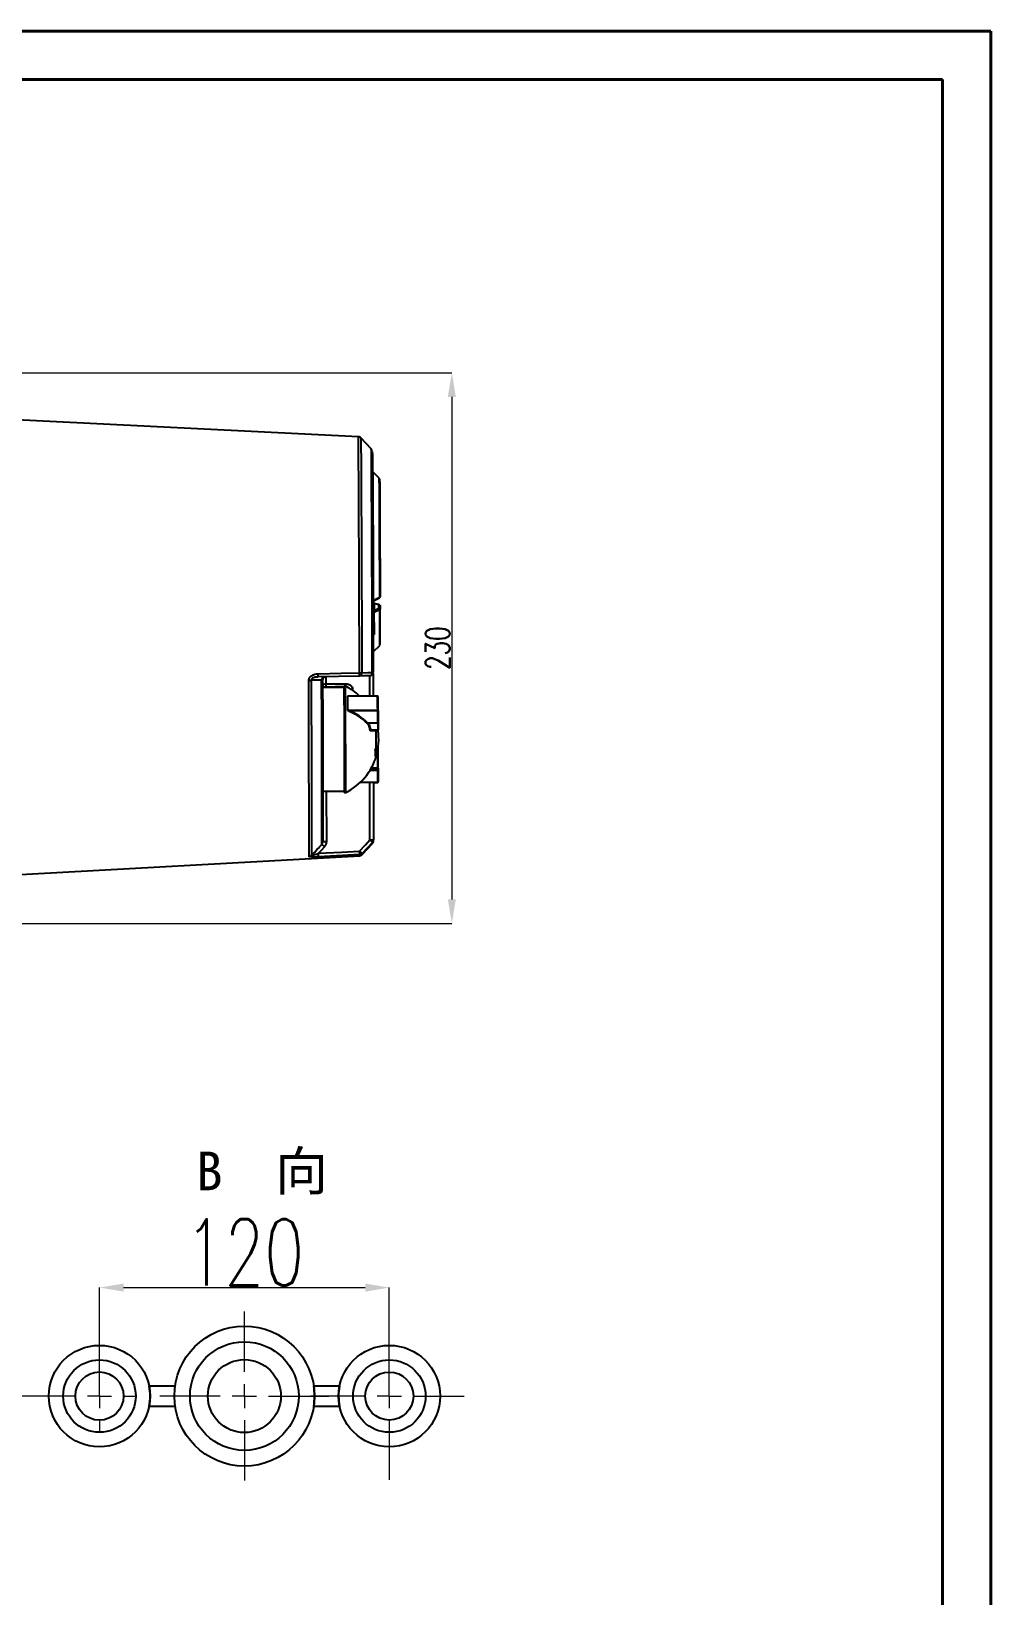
# Model space of a CAD drawing. Header units: millimetres. Extents: x 2384 to 4064, y 886 to 2074.
# Drawn here: x 3667 to 4064, y 1427 to 2074 of the extents above; entities that cross this region are included whole.
import ezdxf

# ---------------------------------------------------------------- set-up
doc = ezdxf.new("R2010")
doc.units = ezdxf.units.MM
doc.linetypes.add('CENTER2', pattern=[28.575, 19.05, -3.175, 3.175, -3.175])
for name, color, linetype, lineweight in [('FORMAT', 7, 'Continuous', 18), ('中心线', 1, 'CENTER2', 13), ('文字', 7, 'Continuous', 13), ('标注', 3, 'Continuous', 13), ('粗实线', 7, 'Continuous', 40)]:
    doc.layers.add(name, color=color, linetype=linetype, lineweight=lineweight)
doc.styles.add('SLDTEXTSTYLE1', font='txt.shx', dxfattribs={"width": 0.7, "bigfont": 'gbcbig.shx'})
doc.styles.add('STYLE1', font='txt.shx', dxfattribs={"width": 0.8, "height": 3, "bigfont": 'hzdx.shx'})
doc.dimstyles.new('SLDDIMSTYLE12$0', dxfattribs={"dimtxt": 12, "dimasz": 10, "dimexe": 0, "dimexo": 0.0625, "dimgap": 0.875, "dimtad": 1, "dimdec": 1, "dimlfac": 1.8, "dimrnd": 1e-09, "dimzin": 12, "dimdsep": 46, "dimtxsty": 'SLDTEXTSTYLE1', "dimcen": 0.09, "dimdle": 8.16, "dimclrd": 3, "dimclre": 3, "dimadec": 0, "dimazin": 3, "dimtfac": 1, "dimtdec": 1, "dimtofl": 0, "dimtmove": 0, "dimatfit": 3, "dimfxl": 0, "dimfrac": 2, "dimtolj": 1, "dimlwd": 5, "dimlwe": 5, "dimarcsym": 0})

# ---------------------------------------------------------------- blocks, each defined once
blk = doc.blocks.new('SW_CENTERMARKSYMBOL_14')
at = {"layer": 'FORMAT', "color": 0}
for p, q in [((0, 2), (0, 7)), ((-2, 0), (-7, 0)), ((0, 0), (-1, 0)), ((0, 0), (0, 1)), ((0, 0), (0, -1)), ((0, 0), (1, 0)), ((2, 0), (7, 0)), ((0, -2), (0, -7))]:
    blk.add_line(p, q, dxfattribs=at)
blk = doc.blocks.new('SW_CENTERMARKSYMBOL_15')
at = {"layer": 'FORMAT', "color": 0}
for p, q in [((0, 2), (0, 5)), ((-2, 0), (-6.49, 0)), ((0, 0), (-1, 0)), ((0, 0), (0, 1)), ((0, 0), (0, -1)), ((0, 0), (1, 0)), ((2, 0), (6.2, 0)), ((0, -2), (0, -6.94))]:
    blk.add_line(p, q, dxfattribs=at)
blk = doc.blocks.new('SW_CENTERMARKSYMBOL_16')
at = {"layer": 'FORMAT', "color": 0}
for p, q in [((0, 2), (0, 3)), ((-2, 0), (-8.18, 0)), ((0, 0), (-1, 0)), ((0, 0), (0, 1)), ((0, 0), (0, -1)), ((0, 0), (1, 0)), ((2, 0), (3, 0)), ((0, -2), (0, -3))]:
    blk.add_line(p, q, dxfattribs=at)
blk = doc.blocks.new('*D59')
at = {"layer": 'Defpoints', "color": 0, "transparency": 16777216}
for p in [(3815.15, 1554.2), (3695.15, 1509.28), (3815.15, 1509.28)]:
    blk.add_point(p, dxfattribs=at)
at = {"layer": '标注', "color": 3, "lineweight": 5, "transparency": 16777216}
blk.add_line((3695.15, 1509.35), (3695.15, 1554.2), dxfattribs=at)
at = {"layer": '标注', "color": 3, "linetype": 'Continuous', "lineweight": 5, "transparency": 16777216}
for p, q in [((3705.15, 1554.2), (3805.15, 1554.2)), ((3815.15, 1509.35), (3815.15, 1554.2))]:
    blk.add_line(p, q, dxfattribs=at)
at = {"layer": '标注', "color": 3, "transparency": 16777216}
for points in [[(3705.15, 1555.87), (3705.15, 1552.54), (3695.15, 1554.2)], [(3805.15, 1555.87), (3805.15, 1552.54), (3815.15, 1554.2)]]:
    blk.add_solid(points, dxfattribs=at)
at = {"layer": '标注', "color": 0, "transparency": 16777216, "insert": (3755.15, 1568.79), "char_height": 12, "attachment_point": 5, "style": 'SLDTEXTSTYLE1'}
blk.add_mtext('\\A1;{\\H2.28571x;120}', dxfattribs=at)
blk = doc.blocks.new('*D58')
at = {"layer": 'Defpoints', "color": 0, "transparency": 16777216}
for p in [(3649.22, 1933.01), (3639.6, 1704.98), (3841.03, 1704.98)]:
    blk.add_point(p, dxfattribs=at)
at = {"layer": '标注', "color": 3, "lineweight": 5, "transparency": 16777216}
blk.add_line((3649.29, 1933.01), (3841.03, 1933.01), dxfattribs=at)
at = {"layer": '标注', "color": 3, "linetype": 'Continuous', "lineweight": 5, "transparency": 16777216}
for p, q in [((3841.03, 1923.01), (3841.03, 1714.98)), ((3639.66, 1704.98), (3841.03, 1704.98))]:
    blk.add_line(p, q, dxfattribs=at)
at = {"layer": '标注', "color": 3, "transparency": 16777216}
for points in [[(3839.36, 1923.01), (3842.69, 1923.01), (3841.03, 1933.01)], [(3839.36, 1714.98), (3842.69, 1714.98), (3841.03, 1704.98)]]:
    blk.add_solid(points, dxfattribs=at)
at = {"layer": '标注', "color": 0, "transparency": 16777216, "insert": (3835.15, 1818.99), "char_height": 10, "attachment_point": 5, "rotation": 90, "style": 'SLDTEXTSTYLE1'}
blk.add_mtext('\\A1;230', dxfattribs=at)

msp = doc.modelspace()

# ---------------------------------------------------------------- linework, layer by layer
at = {"color": 7, "linetype": 'Continuous', "lineweight": 25}
for p, q in [((3802.33, 1906.512), (3651.084, 1913.962)), ((3807.679, 1901.507), (3803.341, 1906.05)), ((3810.988, 1889.313), (3810.989, 1889.314)), ((3810.99, 1889.227), (3810.988, 1889.313)), ((3811.117, 1886.259), (3811.134, 1886.383)), ((3811.134, 1886.383), (3811.117, 1886.312)), ((3808.624, 1838.596), (3811.063, 1839.834)), ((3811.192, 1840.132), (3811.191, 1840.561)), ((3811.23, 1841.651), (3811.213, 1841.641)), ((3808.682, 1838.343), (3808.425, 1838.342)), ((3808.683, 1838.215), (3808.425, 1838.214)), ((3808.711, 1838.13), (3808.425, 1838.13)), ((3808.712, 1837.939), (3808.426, 1837.938)), ((3808.866, 1834.764), (3808.437, 1834.762)), ((3808.868, 1834.762), (3808.437, 1834.761)), ((3808.882, 1834.752), (3808.437, 1834.75)), ((3808.898, 1834.74), (3808.437, 1834.739)), ((3808.9, 1834.739), (3808.437, 1834.738)), ((3808.915, 1834.59), (3808.438, 1834.589)), ((3808.922, 1834.586), (3808.438, 1834.584)), ((3808.923, 1834.174), (3808.439, 1834.173)), ((3808.683, 1838.215), (3808.682, 1838.343)), ((3808.712, 1837.939), (3808.711, 1838.13)), ((3808.714, 1837.373), (3808.712, 1837.939)), ((3810.795, 1837.057), (3808.795, 1837.518)), ((3808.836, 1837.432), (3808.852, 1834.764)), ((3808.868, 1834.762), (3808.866, 1834.764)), ((3808.868, 1834.752), (3808.868, 1834.762)), ((3810.884, 1836.991), (3808.881, 1837.454)), ((3808.9, 1834.739), (3808.898, 1834.74)), ((3808.9, 1834.59), (3808.9, 1834.739)), ((3808.922, 1834.586), (3808.915, 1834.59)), ((3808.923, 1834.174), (3808.922, 1834.586)), ((3810.981, 1836.98), (3810.795, 1837.057)), ((3810.847, 1835.521), (3810.838, 1836.97)), ((3811.07, 1836.915), (3810.884, 1836.991)), ((3811.204, 1834.071), (3811.203, 1834.886)), ((3811.275, 1836.673), (3811.303, 1836.593)), ((3811.323, 1836.533), (3811.306, 1836.6)), ((3811.34, 1836.386), (3811.348, 1835.09)), ((3808.926, 1832.739), (3808.444, 1832.737)), ((3808.945, 1826.556), (3808.926, 1832.739)), ((3808.945, 1826.556), (3808.465, 1826.555)), ((3808.951, 1825.119), (3808.47, 1825.117)), ((3808.953, 1824.707), (3808.471, 1824.706)), ((3808.942, 1824.699), (3808.471, 1824.697)), ((3808.911, 1824.602), (3808.471, 1824.6)), ((3808.915, 1824.598), (3808.471, 1824.597)), ((3808.953, 1824.707), (3808.951, 1825.119)), ((3808.502, 1817.442), (3811.201, 1820.157)), ((3802.734, 1807.434), (3785.599, 1807.08)), ((3785.119, 1807.053), (3785.612, 1807.102)), ((3785.599, 1807.08), (3785.279, 1807.022)), ((3796.464, 1802.738), (3787.539, 1802.71)), ((3788.885, 1802.894), (3788.885, 1802.715)), ((3796.962, 1803.24), (3796.462, 1803.238)), ((3810.296, 1799.098), (3798.012, 1799.059)), ((3810.296, 1799.132), (3798.138, 1799.094)), ((3798.041, 1793.278), (3810.324, 1793.317)), ((3810.325, 1793.063), (3798.612, 1793.026)), ((3806.152, 1788.118), (3810.332, 1788.131)), ((3810.332, 1788.131), (3810.325, 1793.063)), ((3810.524, 1793.205), (3810.531, 1788.273)), ((3807.315, 1785.197), (3810.34, 1785.206)), ((3807.618, 1784.944), (3807.736, 1784.962)), ((3810.34, 1784.953), (3807.618, 1784.944)), ((3807.736, 1784.941), (3810.34, 1784.949)), ((3810.34, 1784.949), (3810.34, 1784.953)), ((3809.753, 1775.122), (3809.424, 1775.121)), ((3807.593, 1769.176), (3810.363, 1769.185)), ((3807.701, 1769.37), (3810.362, 1769.379)), ((3809.75, 1774.28), (3809.753, 1774.28)), ((3810.559, 1768.565), (3810.566, 1763.632)), ((3803.087, 1763.409), (3810.367, 1763.432)), ((3803.149, 1763.467), (3810.367, 1763.49)), ((3807.144, 1739.562), (3807.069, 1763.421)), ((3807.144, 1768.413), (3810.36, 1768.423)), ((3808.54, 1763.426), (3808.615, 1739.569)), ((3808.54, 1763.388), (3810.283, 1763.393)), ((3808.54, 1763.354), (3810.283, 1763.359)), ((3810.367, 1763.49), (3810.36, 1768.423)), ((3787.632, 1759.71), (3796.599, 1759.739)), ((3789.029, 1759.715), (3789.094, 1738.82)), ((3796.601, 1759.239), (3797.101, 1759.24)), ((3803.884, 1733.51), (3808.193, 1738.08)), ((3651.679, 1724.641), (3802.875, 1733.041))]:
    msp.add_line(p, q, dxfattribs=at)
at = {"color": 7, "linetype": 'Continuous', "lineweight": 25, "flags": 128}
for points in [[(3802.785, 1808.744), (3802.769, 1814.272), (3802.752, 1819.823), (3802.734, 1825.374), (3802.716, 1830.901), (3802.697, 1836.383), (3802.678, 1841.797), (3802.658, 1847.121), (3802.638, 1852.333), (3802.619, 1857.411), (3802.599, 1862.335), (3802.579, 1867.084), (3802.559, 1871.64), (3802.539, 1875.983), (3802.52, 1880.095), (3802.501, 1883.96), (3802.483, 1887.562), (3802.464, 1890.886), (3802.447, 1893.919), (3802.43, 1896.647), (3802.414, 1899.061), (3802.398, 1901.149), (3802.384, 1902.904), (3802.37, 1904.318), (3802.357, 1905.385), (3802.346, 1906.102), (3802.335, 1906.464), (3802.33, 1906.512)], [(3803.341, 1906.05), (3803.346, 1906.002), (3803.357, 1905.642), (3803.368, 1904.929), (3803.381, 1903.868), (3803.395, 1902.461), (3803.409, 1900.716), (3803.424, 1898.639), (3803.44, 1896.238), (3803.457, 1893.524), (3803.475, 1890.508), (3803.493, 1887.202), (3803.511, 1883.619), (3803.53, 1879.775), (3803.549, 1875.684), (3803.569, 1871.365), (3803.589, 1866.834), (3803.608, 1862.11), (3803.628, 1857.212), (3803.648, 1852.161), (3803.667, 1846.978), (3803.687, 1841.682), (3803.706, 1836.297), (3803.724, 1830.845), (3803.743, 1825.347), (3803.76, 1819.826), (3803.777, 1814.305), (3803.794, 1808.806)], [(3808.11, 1808.895), (3808.094, 1814.22), (3808.077, 1819.568), (3808.06, 1824.918), (3808.042, 1830.246), (3808.024, 1835.529), (3808.006, 1840.745), (3807.987, 1845.87), (3807.968, 1850.884), (3807.949, 1855.764), (3807.93, 1860.49), (3807.911, 1865.042), (3807.892, 1869.399), (3807.873, 1873.543), (3807.854, 1877.457), (3807.836, 1881.124), (3807.818, 1884.527), (3807.801, 1887.653), (3807.784, 1890.487), (3807.768, 1893.019), (3807.753, 1895.236), (3807.738, 1897.129), (3807.724, 1898.691), (3807.712, 1899.914), (3807.7, 1900.793), (3807.689, 1901.325), (3807.679, 1901.507)], [(3808.095, 1900.474), (3808.099, 1900.428), (3808.11, 1900.061), (3808.121, 1899.337), (3808.134, 1898.257), (3808.147, 1896.828), (3808.161, 1895.055), (3808.176, 1892.947), (3808.192, 1890.512), (3808.209, 1887.762), (3808.226, 1884.709), (3808.244, 1881.366), (3808.262, 1877.749), (3808.281, 1873.873), (3808.3, 1869.756), (3808.319, 1865.416), (3808.338, 1860.873), (3808.357, 1856.146), (3808.377, 1851.257), (3808.396, 1846.228), (3808.415, 1841.082), (3808.433, 1835.84), (3808.452, 1830.526), (3808.469, 1825.165), (3808.487, 1819.78), (3808.503, 1814.395), (3808.519, 1809.034)], [(3808.273, 1892.022), (3808.281, 1891.517), (3808.29, 1890.633), (3808.3, 1889.379), (3808.311, 1887.767), (3808.323, 1885.815), (3808.335, 1883.543), (3808.348, 1880.973), (3808.361, 1878.133), (3808.375, 1875.052), (3808.388, 1871.761), (3808.402, 1868.296), (3808.415, 1864.69), (3808.428, 1860.983), (3808.441, 1857.211), (3808.453, 1853.415), (3808.464, 1849.633), (3808.475, 1845.904), (3808.484, 1842.267), (3808.493, 1838.76)], [(3810.988, 1889.313), (3809.468, 1890.83), (3808.273, 1892.022)], [(3811.191, 1840.561), (3811.184, 1843.372), (3811.175, 1846.728), (3811.165, 1850.166), (3811.155, 1853.652), (3811.144, 1857.15), (3811.132, 1860.624), (3811.12, 1864.038), (3811.108, 1867.358), (3811.095, 1870.551), (3811.082, 1873.582), (3811.07, 1876.423), (3811.058, 1879.043), (3811.046, 1881.415), (3811.035, 1883.517), (3811.024, 1885.326), (3811.014, 1886.823), (3811.004, 1887.994), (3810.996, 1888.827), (3810.99, 1889.227)], [(3811.136, 1888.962), (3811.144, 1888.444), (3811.153, 1887.544), (3811.162, 1886.272), (3811.173, 1884.643), (3811.185, 1882.675), (3811.197, 1880.39), (3811.209, 1877.815), (3811.222, 1874.978), (3811.235, 1871.913), (3811.248, 1868.653), (3811.261, 1865.235), (3811.274, 1861.7), (3811.286, 1858.085), (3811.298, 1854.434), (3811.309, 1850.787), (3811.319, 1847.185), (3811.329, 1843.67), (3811.337, 1840.282)], [(3808.493, 1838.76), (3810.004, 1839.528), (3811.192, 1840.132)], [(3810.838, 1836.97), (3809.717, 1837.229), (3808.836, 1837.432)], [(3808.922, 1834.543), (3809.97, 1835.075), (3810.847, 1835.521)], [(3811.203, 1834.886), (3809.692, 1834.12), (3808.923, 1833.73)], [(3810.981, 1836.98), (3810.982, 1836.98), (3810.983, 1836.975), (3810.982, 1836.966), (3810.98, 1836.957)], [(3785.65, 1808.386), (3795.246, 1808.586), (3802.785, 1808.744)], [(3807.05, 1807.529), (3804.634, 1807.476), (3802.734, 1807.434)], [(3803.794, 1808.806), (3806.211, 1808.856), (3808.11, 1808.895)], [(3781.897, 1732.681), (3781.903, 1733.614), (3781.909, 1734.896), (3781.913, 1736.522), (3781.916, 1738.485), (3781.917, 1740.778), (3781.918, 1743.392), (3781.917, 1746.315), (3781.914, 1749.535), (3781.911, 1753.041), (3781.906, 1756.817), (3781.9, 1760.848), (3781.893, 1765.118), (3781.884, 1769.609), (3781.875, 1774.304), (3781.864, 1779.183), (3781.853, 1784.226), (3781.84, 1789.414), (3781.826, 1794.724), (3781.812, 1800.136), (3781.796, 1805.627)], [(3782.805, 1805.704), (3782.82, 1800.242), (3782.834, 1794.86), (3782.848, 1789.577), (3782.861, 1784.418), (3782.872, 1779.401), (3782.883, 1774.548), (3782.892, 1769.878), (3782.901, 1765.41), (3782.908, 1761.163), (3782.914, 1757.153), (3782.919, 1753.397), (3782.922, 1749.91), (3782.924, 1746.707), (3782.925, 1743.799), (3782.925, 1741.2), (3782.924, 1738.919), (3782.921, 1736.966), (3782.917, 1735.348), (3782.911, 1734.073), (3782.905, 1733.146)], [(3787.214, 1737.749), (3787.22, 1738.707), (3787.225, 1740.02), (3787.229, 1741.684), (3787.232, 1743.691), (3787.233, 1746.032), (3787.233, 1748.697), (3787.231, 1751.674), (3787.229, 1754.95), (3787.225, 1758.51), (3787.219, 1762.34), (3787.213, 1766.422), (3787.205, 1770.738), (3787.196, 1775.269), (3787.186, 1779.996), (3787.175, 1784.897), (3787.163, 1789.951), (3787.149, 1795.136), (3787.135, 1800.429), (3787.12, 1805.807)], [(3787.531, 1805.652), (3787.546, 1800.377), (3787.559, 1795.187), (3787.572, 1790.102), (3787.584, 1785.147), (3787.595, 1780.341), (3787.605, 1775.707), (3787.614, 1771.264), (3787.621, 1767.031), (3787.628, 1763.027), (3787.633, 1759.269), (3787.637, 1755.773), (3787.64, 1752.556), (3787.641, 1749.629), (3787.641, 1747.008), (3787.64, 1744.702), (3787.638, 1742.721), (3787.634, 1741.075), (3787.629, 1739.771), (3787.623, 1738.813)], [(3796.607, 1765.682), (3796.604, 1767.799), (3796.599, 1770.137), (3796.593, 1772.657), (3796.586, 1775.318), (3796.579, 1778.076), (3796.57, 1780.886), (3796.561, 1783.702), (3796.552, 1786.477), (3796.542, 1789.166), (3796.532, 1791.726), (3796.522, 1794.113), (3796.512, 1796.288), (3796.502, 1798.217), (3796.493, 1799.866), (3796.484, 1801.21), (3796.477, 1802.226), (3796.47, 1802.897), (3796.464, 1803.213), (3796.459, 1803.168), (3796.456, 1802.762), (3796.456, 1802.738)], [(3797.107, 1765.684), (3797.104, 1767.801), (3797.099, 1770.139), (3797.093, 1772.658), (3797.086, 1775.319), (3797.079, 1778.077), (3797.07, 1780.888), (3797.061, 1783.703), (3797.052, 1786.479), (3797.042, 1789.168), (3797.032, 1791.727), (3797.022, 1794.114), (3797.012, 1796.29), (3797.002, 1798.218), (3796.993, 1799.868), (3796.984, 1801.212), (3796.977, 1802.228), (3796.97, 1802.899), (3796.964, 1803.215), (3796.962, 1803.24)], [(3799.909, 1801.971), (3799.62, 1801.945), (3799.382, 1801.889)], [(3799.909, 1801.971), (3799.909, 1801.749), (3799.91, 1801.545)], [(3796.51, 1796.441), (3796.519, 1794.372), (3796.529, 1792.088), (3796.539, 1789.625), (3796.549, 1787.025), (3796.558, 1784.329), (3796.567, 1781.583), (3796.576, 1778.831), (3796.583, 1776.119), (3796.59, 1773.491), (3796.596, 1770.99), (3796.601, 1768.657), (3796.605, 1766.531), (3796.607, 1764.646), (3796.608, 1763.034), (3796.608, 1761.721), (3796.607, 1760.728), (3796.604, 1760.072), (3796.601, 1759.763), (3796.599, 1759.739)], [(3810.524, 1793.205), (3810.52, 1793.227), (3810.509, 1793.248), (3810.49, 1793.267), (3810.466, 1793.284), (3810.435, 1793.298), (3810.401, 1793.308), (3810.363, 1793.315), (3810.324, 1793.317)], [(3796.591, 1759.739), (3796.596, 1759.377), (3796.601, 1759.241), (3796.605, 1759.467), (3796.608, 1760.05), (3796.61, 1760.981), (3796.61, 1762.245), (3796.609, 1763.821), (3796.607, 1765.682)], [(3788.277, 1736.732), (3786.873, 1735.232), (3785.769, 1734.053)], [(3802.834, 1734.975), (3805.248, 1737.544), (3807.144, 1739.562)], [(3808.206, 1738.541), (3805.793, 1735.971), (3803.897, 1733.953)], [(3785.769, 1734.053), (3795.326, 1734.569), (3802.834, 1734.975)], [(3802.889, 1733.487), (3793.333, 1732.97), (3785.824, 1732.565)]]:
    msp.add_lwpolyline(points, dxfattribs=at)
at = {"color": 7, "linetype": 'Continuous', "lineweight": 25}
for centre, radius, start, end in [((3808.623, 1892.376), 0.498, 207.63332, 225.279142), ((3810.639, 1888.96), 0.497, 0.190025, 45.315735), ((3810.636, 1888.96), 0.5, 1.285357, 45.07005), ((3810.837, 1840.28), 0.5, 296.918675, 0.134132), ((3810.896, 1840.083), 0.3, 303.858136, 9.338895), ((3811.145, 1840.322), 0.196, 283.713941, 348.130015), ((3808.648, 1838.392), 0.399, 112.830908, 124.215111), ((3808.79, 1837.47), 0.0479, 83.741261, 147.076097), ((3808.876, 1837.407), 0.0477, 83.929657, 147.556732), ((3810.767, 1837.001), 0.063, 3.631215, 63.889718), ((3810.879, 1836.944), 0.0476, 83.844885, 147.594548), ((3810.88, 1835.052), 0.469, 4.543767, 94.022811), ((3810.484, 1834.9), 0.719, 358.86991, 59.643055), ((3811.074, 1836.887), 0.0279, 97.941426, 149.545054), ((2426.986, 1827.499), 1384.234, 359.696137, 0.272064), ((3811.1, 1835.113), 0.25, 294.428207, 354.571012), ((2364.805, 1828.017), 1446.561, 359.702715, 0.280129), ((3403.856, 1821.879), 404.67, 359.371693, 0.385263), ((3779.675, 1807.965), 5.99, 351.509947, 4.037699), ((3802.5, 1808.71), 1.297, 280.394312, 4.251721), ((3796.792, 1808.32), 6.008, 351.518751, 4.040709), ((3802.769, 1817.186), 8.443, 270.108212, 276.969896), ((4512.487, 1803.027), 705.533, 179.629534, 180.317166), ((3807.019, 1809.029), 1.5, 271.180214, 0.180045), ((3806.818, 1808.803), 1.295, 280.337467, 4.049152), ((3808.146, 1809.46), 0.566, 266.276882, 311.204274), ((5996.1, 1804.927), 2187.672, 179.905838, 180.153805), ((3781.785, 1812.35), 6.723, 270.097148, 278.725367), ((3788.469, 1805.849), 1.349, 110.608062, 181.759036), ((3789.031, 1805.657), 1.5, 92.526004, 180.180044), ((3788.885, 1802.686), 1.504, 89.137167, 153.692452), ((3790.091, 1339.855), 463.04, 90.149242, 90.3158), ((3812.943, 1803.108), 24.06, 177.422747, 180.510819), ((4118.395, 1804.877), 329.487, 179.604365, 180.119532), ((3227.501, 1795.439), 569.01, 0.100905, 0.735008), ((3786.25, 1781.206), 24.5, 46.94816, 64.071228), ((3819.066, 1803.196), 22.076, 177.382023, 179.920673), ((-548.213, 1775.047), 4346.196, 0.240517, 0.316818), ((3798.011, 1799.292), 0.233, 246.194281, 270.363418), ((-543.212, 1775.054), 4341.291, 0.240517, 0.316818), ((3810.296, 1798.932), 0.2, 0.325982, 90.180175), ((3808.42, 1799.099), 1.876, 359.978693, 1.025177), ((3810.312, 1798.914), 0.185, 5.965132, 95.046884), ((-530.929, 1775.093), 4341.291, 0.240517, 0.316818), ((-490.345, 1775.151), 4300.907, 0.240517, 0.316818), ((3798.038, 1793.609), 0.331, 253.691532, 270.461889), ((3798.997, 1792.726), 0.488, 141.947615, 172.360892), ((3790.015, 1771.56), 22.868, 45.68057, 68.184134), ((3790.045, 1771.623), 23.054, 45.68057, 68.184134), ((3806.286, 1787.844), 0.305, 116.153782, 165.298258), ((3711.037, 1792.894), 99.288, 0.097618, 0.243831), ((3810.349, 1793.24), 0.178, 262.101373, 348.853697), ((3810.356, 1788.307), 0.178, 262.101373, 348.853697), ((5256.917, 1790.563), 1446.587, 180.096354, 180.21219), ((5353.555, 1790.868), 1543.026, 180.096354, 180.21219), ((3807.285, 1785.661), 0.466, 252.419623, 273.657434), ((3807.638, 1784.75), 0.196, 95.933775, 190.016942), ((89.962, 1769.576), 3719.797, 0.129, 0.235655), ((2214.351, 1776.13), 1595.403, 359.933575, 0.316668), ((3786.253, 1781.206), 24.5, 343.578909, 8.888746), ((3810.387, 1784.981), 0.23, 48.52058, 101.812833), ((3768.526, 1785.001), 41.814, 359.933932, 0.281243), ((3810.34, 1785.153), 0.2, 270.167717, 356.835522), ((3810.34, 1785.153), 0.2, 356.846595, 0.207547), ((3796.854, 1783.096), 13.884, 334.121439, 338.248422), ((3797.83, 1775.605), 11.604, 353.081333, 7.082029), ((3796.858, 1780.268), 13.884, 334.121439, 338.248422), ((3781.118, 1774.803), 28.637, 358.952978, 0.638184), ((1256.267, 1762.444), 2554.105, 0.155568, 0.319491), ((3810.323, 1777.411), 0.2, 0.185177, 39.780968), ((2710.14, 1768.046), 1100.422, 0.069702, 0.487633), ((3786.25, 1781.206), 24.5, 296.289122, 343.578909), ((4021.749, 1768.852), 211.389, 179.909868, 180.116357), ((3810.384, 1768.599), 0.178, 262.101373, 348.853697), ((3810.407, 1771.067), 1.689, 268.483345, 275.26287), ((3787.499, 1769.25), 22.864, 359.83553, 0.321933), ((3810.362, 1769.385), 0.2, 270.180175, 0.177268), ((4049.666, 1769.035), 239.107, 179.924578, 180.112693), ((3214.886, 1763.047), 582.227, 359.625336, 0.259447), ((3810.283, 1763.559), 0.2, 270.180175, 325.361465), ((3810.285, 1763.616), 0.223, 269.515167, 307.367582), ((3808.407, 1763.381), 1.876, 359.335158, 0.381665), ((3810.366, 1763.632), 0.2, 270.180175, 0.081681), ((3810.392, 1763.667), 0.178, 262.101373, 348.853697), ((3806.186, 1763.465), 4.182, 359.541068, 0.343715), ((3813.459, 1764.115), 37.201, 225.131722, 227.397232), ((3789.623, 1454.56), 284.261, 90.106667, 90.403212), ((3806.615, 2023.822), 284.261, 270.106667, 270.403212), ((3783.238, 1713.628), 35.272, 44.936752, 47.331337), ((3802.359, 1738.478), 5.848, 356.101133, 0.61834), ((3807.128, 1739.564), 1.487, 316.488782, 0.166206), ((3781.815, 1734.185), 1.506, 273.104285, 316.360124), ((3761.299, 1732.408), 24.526, 0.365981, 3.844602), ((3778.481, 1733.335), 24.409, 0.356494, 3.852659), ((3779.101, 1709.232), 35.014, 44.912835, 47.325625), ((3797.743, 1733.422), 5.146, 355.759964, 0.72241), ((3802.807, 1734.987), 1.503, 273.137383, 316.502625), ((3798.475, 1733.894), 5.422, 355.938338, 0.620733)]:
    msp.add_arc(centre, radius, start, end, dxfattribs=at)
msp.add_ellipse((3787.35, 1784.702), major_axis=(601.269, 1.918), ratio=0.0302472, start_param=1.5555539, end_param=1.568148, dxfattribs=at)
for points, knots in [([(3803.433, 1905.926), (3803.41, 1905.961), (3803.304, 1906.122), (3802.986, 1906.343), (3802.618, 1906.509), (3802.384, 1906.495), (3802.328, 1906.491)], [0, 0, 0, 0, 0.101701, 0.4630775, 0.8709298, 1, 1, 1, 1]), ([(3808.048, 1900.839), (3808.039, 1900.874), (3808.017, 1900.961), (3807.908, 1901.209), (3807.793, 1901.418), (3807.682, 1901.504), (3807.682, 1901.504)], [0, 0, 0, 0, 0.2140481, 0.5278285, 0.9971786, 1, 1, 1, 1]), ([(3808.836, 1837.432), (3808.765, 1837.462), (3808.656, 1837.508), (3808.525, 1837.614), (3808.471, 1837.678), (3808.446, 1837.708)], [0, 0, 0, 0, 0.4990701, 0.7628027, 1, 1, 1, 1]), ([(3808.617, 1838.594), (3808.615, 1838.593), (3808.596, 1838.578), (3808.564, 1838.579), (3808.524, 1838.595), (3808.501, 1838.643), (3808.492, 1838.704), (3808.493, 1838.741), (3808.493, 1838.76)], [0, 0, 0, 0, 0.0266416, 0.3107592, 0.5686319, 0.7926687, 0.8961656, 1, 1, 1, 1]), ([(3808.926, 1832.739), (3808.925, 1832.896), (3808.924, 1833.209), (3808.923, 1833.607), (3808.923, 1833.889), (3808.923, 1834.075), (3808.923, 1834.134), (3808.923, 1834.174)], [0, 0, 0, 0, 0.2497875, 0.4986891, 0.623422, 0.7479725, 1, 1, 1, 1]), ([(3811.05, 1836.901), (3811.019, 1836.916), (3810.951, 1836.949), (3810.878, 1836.962), (3810.838, 1836.97)], [0, 0, 0, 0, 0.4553313, 1, 1, 1, 1]), ([(3811.34, 1836.386), (3811.335, 1836.447), (3811.327, 1836.551), (3811.264, 1836.697), (3811.178, 1836.818), (3811.091, 1836.875), (3811.05, 1836.901)], [0, 0, 0, 0, 0.2946467, 0.5012456, 0.7664226, 1, 1, 1, 1]), ([(3811.05, 1836.848), (3811.09, 1836.825), (3811.177, 1836.774), (3811.263, 1836.666), (3811.326, 1836.534), (3811.335, 1836.441), (3811.34, 1836.386)], [0, 0, 0, 0, 0.23328382, 0.49876095, 0.70346803, 1, 1, 1, 1]), ([(3811.315, 1836.556), (3811.319, 1836.547), (3811.338, 1836.492), (3811.339, 1836.434), (3811.34, 1836.386)], [0, 0, 0, 0, 0.1722731, 1, 1, 1, 1]), ([(3808.951, 1825.119), (3808.951, 1825.159), (3808.95, 1825.219), (3808.949, 1825.401), (3808.948, 1825.829), (3808.946, 1826.233), (3808.945, 1826.556)], [0, 0, 0, 0, 0.25077927, 0.37643473, 0.50023154, 1, 1, 1, 1]), ([(3781.796, 1805.627), (3781.816, 1805.835), (3781.856, 1806.265), (3782.17, 1806.845), (3782.602, 1807.349), (3783.299, 1807.855), (3784.327, 1808.283), (3785.197, 1808.351), (3785.65, 1808.386)], [0, 0, 0, 0, 0.1205701, 0.248545, 0.3726337, 0.5008274, 0.7400783, 1, 1, 1, 1]), ([(3785.279, 1807.022), (3784.763, 1806.981), (3784.105, 1806.928), (3783.383, 1806.571), (3783.066, 1806.336), (3782.878, 1806.087), (3782.805, 1805.868), (3782.805, 1805.759), (3782.805, 1805.704)], [0, 0, 0, 0, 0.5168691, 0.6577958, 0.7847213, 0.8953344, 0.9472064, 1, 1, 1, 1]), ([(3787.12, 1805.807), (3786.315, 1805.788), (3784.877, 1805.754), (3783.438, 1805.72), (3782.805, 1805.704)], [0, 0, 0, 0, 0.5600002, 1, 1, 1, 1]), ([(3787.531, 1805.652), (3787.509, 1805.686), (3787.469, 1805.747), (3787.228, 1805.789), (3787.12, 1805.807)], [0, 0, 0, 0, 0.5527153, 1, 1, 1, 1]), ([(3787.524, 1805.676), (3787.532, 1805.786), (3787.548, 1806.005), (3787.655, 1806.312), (3787.804, 1806.577), (3787.971, 1806.788), (3788.108, 1806.937), (3788.18, 1807.02), (3788.162, 1807.043), (3788.156, 1807.051)], [0, 0, 0, 0, 0.1529603, 0.3060529, 0.4563771, 0.6043458, 0.7547927, 0.9159649, 1, 1, 1, 1]), ([(3788.908, 1804.19), (3790.421, 1804.193), (3793.122, 1804.198), (3795.824, 1804.203), (3797.012, 1804.205)], [0, 0, 0, 0, 0.56, 1, 1, 1, 1]), ([(3797.012, 1804.205), (3797.231, 1804.196), (3797.678, 1804.178), (3798.286, 1804.029), (3798.819, 1803.812), (3799.364, 1803.439), (3799.824, 1802.841), (3799.88, 1802.27), (3799.909, 1801.971)], [0, 0, 0, 0, 0.12205466, 0.24949049, 0.37396694, 0.50097881, 0.73949032, 1, 1, 1, 1]), ([(3797.917, 1799.079), (3797.919, 1799.091), (3797.924, 1799.118), (3797.97, 1799.144), (3798.076, 1799.152), (3798.197, 1799.133), (3798.287, 1799.101), (3798.305, 1799.095)], [0, 0, 0, 0, 0.11482847, 0.25663761, 0.47941479, 0.89645107, 1, 1, 1, 1]), ([(3798.136, 1799.093), (3798.11, 1799.093), (3798.068, 1799.092), (3798.029, 1799.081), (3798.015, 1799.07), (3798.013, 1799.063), (3798.012, 1799.059)], [0, 0, 0, 0, 0.492084, 0.7950022, 0.8791257, 1, 1, 1, 1]), ([(3798.513, 1792.79), (3798.397, 1792.845), (3798.223, 1792.928), (3798.045, 1793.084), (3797.973, 1793.186), (3797.948, 1793.247), (3797.946, 1793.281), (3797.945, 1793.291)], [0, 0, 0, 0, 0.4935098, 0.7465115, 0.851032, 0.9564885, 1, 1, 1, 1]), ([(3798.041, 1793.278), (3798.041, 1793.273), (3798.043, 1793.262), (3798.054, 1793.243), (3798.078, 1793.217), (3798.149, 1793.169), (3798.33, 1793.093), (3798.498, 1793.053), (3798.612, 1793.026)], [0, 0, 0, 0, 0.0275852, 0.0617297, 0.104186, 0.1954073, 0.4521438, 1, 1, 1, 1]), ([(3806.152, 1788.118), (3806.364, 1787.852), (3806.75, 1787.369), (3807.146, 1786.399), (3807.294, 1785.66), (3807.312, 1785.268), (3807.315, 1785.197)], [0, 0, 0, 0, 0.3540546, 0.64277104, 0.9353249, 1, 1, 1, 1]), ([(3807.145, 1785.217), (3807.141, 1785.283), (3807.124, 1785.647), (3806.976, 1786.334), (3806.582, 1787.232), (3806.202, 1787.676), (3805.991, 1787.921)], [0, 0, 0, 0, 0.06404267, 0.35441194, 0.64307395, 1, 1, 1, 1]), ([(3807.445, 1784.716), (3807.411, 1784.725), (3807.347, 1784.742), (3807.255, 1784.846), (3807.191, 1784.975), (3807.153, 1785.106), (3807.147, 1785.182), (3807.145, 1785.217)], [0, 0, 0, 0, 0.257956, 0.4849143, 0.7035846, 0.8642778, 1, 1, 1, 1]), ([(3807.315, 1785.197), (3807.318, 1785.179), (3807.324, 1785.138), (3807.364, 1785.071), (3807.429, 1785.008), (3807.519, 1784.957), (3807.583, 1784.949), (3807.618, 1784.944)], [0, 0, 0, 0, 0.11321608, 0.25761818, 0.47541861, 0.71851805, 1, 1, 1, 1]), ([(3808.385, 1784.943), (3808.352, 1784.909), (3808.127, 1784.678), (3807.759, 1784.698), (3807.445, 1784.716)], [0, 0, 0, 0, 0.1472836, 1, 1, 1, 1]), ([(3782.905, 1733.146), (3783.709, 1734.005), (3785.146, 1735.539), (3786.582, 1737.074), (3787.214, 1737.749)], [0, 0, 0, 0, 0.55999994, 1, 1, 1, 1]), ([(3787.214, 1737.749), (3787.32, 1737.89), (3787.487, 1738.113), (3787.603, 1738.489), (3787.616, 1738.702), (3787.623, 1738.813)], [0, 0, 0, 0, 0.4488466, 0.7117862, 1, 1, 1, 1]), ([(3789.094, 1738.82), (3789.048, 1738.387), (3788.965, 1737.612), (3788.488, 1737.002), (3788.277, 1736.732)], [0, 0, 0, 0, 0.5586895, 1, 1, 1, 1]), ([(3808.236, 1738.138), (3808.289, 1738.201), (3808.401, 1738.336), (3808.498, 1738.55), (3808.552, 1738.718), (3808.578, 1738.832), (3808.593, 1738.93), (3808.601, 1739.014), (3808.606, 1739.099), (3808.61, 1739.228), (3808.613, 1739.423), (3808.615, 1739.545)], [0, 0, 0, 0, 0.0283239, 0.0602959, 0.0849226, 0.10783, 0.139429, 0.2006973, 0.3189648, 0.5737135, 1, 1, 1, 1]), ([(3785.824, 1732.565), (3785.38, 1732.544), (3784.497, 1732.501), (3783.448, 1732.488), (3782.725, 1732.506), (3782.283, 1732.542), (3781.959, 1732.597), (3781.917, 1732.654), (3781.897, 1732.681)], [0, 0, 0, 0, 0.25083619, 0.49912261, 0.62735457, 0.75134888, 0.87955784, 1, 1, 1, 1]), ([(3782.905, 1733.146), (3782.906, 1733.136), (3782.907, 1733.117), (3782.986, 1733.11), (3783.182, 1733.147), (3783.507, 1733.238), (3784.347, 1733.509), (3785.13, 1733.808), (3785.769, 1734.053)], [0, 0, 0, 0, 0.0472872, 0.0939884, 0.1941558, 0.3091639, 0.4362361, 1, 1, 1, 1]), ([(3802.879, 1733.065), (3802.951, 1733.063), (3803.189, 1733.057), (3803.536, 1733.22), (3803.822, 1733.424), (3803.926, 1733.566), (3803.953, 1733.603)], [0, 0, 0, 0, 0.1708167, 0.5659714, 0.8875995, 1, 1, 1, 1])]:
    msp.add_open_spline(points, degree=3, knots=knots, dxfattribs=at)
at = {"layer": '粗实线'}
for p, q in [((4064.122, 2074.426), (2384.122, 2074.426)), ((4064.122, 886.426), (4064.122, 2074.426)), ((4044.122, 2054.426), (2484.122, 2054.426)), ((4044.122, 906.426), (4044.122, 2054.426))]:
    msp.add_line(p, q, dxfattribs=at)
at = {"layer": '粗实线', "color": 7, "linetype": 'ByBlock', "lineweight": 25}
for p, q in [((3726.433, 1513.345), (3715.751, 1513.345)), ((3794.543, 1513.345), (3783.862, 1513.345)), ((3715.725, 1505.096), (3726.451, 1505.096)), ((3783.843, 1505.096), (3794.569, 1505.096))]:
    msp.add_line(p, q, dxfattribs=at)
for centre, radius in [((3755.147, 1509.285), 29), ((3695.147, 1509.285), 21), ((3755.147, 1509.285), 22.5), ((3815.147, 1509.285), 21), ((3695.147, 1509.285), 15), ((3755.147, 1509.285), 15.104), ((3815.147, 1509.285), 15), ((3695.147, 1509.285), 9.973), ((3815.147, 1509.285), 9.947)]:
    msp.add_circle(centre, radius, dxfattribs=at)
for centre, radius, start, end in [((3695.147, 1509.285), 21, 348.495378, 11.148359), ((3755.147, 1509.285), 29, 351.695893, 8.04855), ((3815.147, 1509.285), 21, 168.851641, 191.504622)]:
    msp.add_arc(centre, radius, start, end, dxfattribs=at)

# ---------------------------------------------------------------- block references
at = {"layer": '中心线', "linetype": 'ByBlock', "xscale": 5, "yscale": 5, "zscale": 5}
for name, p in [('SW_CENTERMARKSYMBOL_14', (3755.147, 1509.285)), ('SW_CENTERMARKSYMBOL_15', (3815.147, 1509.285)), ('SW_CENTERMARKSYMBOL_16', (3695.147, 1509.285))]:
    msp.add_blockref(name, p, dxfattribs=at)

# ---------------------------------------------------------------- texts
at = {"layer": '文字', "insert": (3762.462, 1601.626), "char_height": 16, "width": 240, "attachment_point": 5, "style": 'STYLE1'}
msp.add_mtext('\\pt176;{\\fSimSun|b0|i0|c134|p2;\\W1;B  向}', dxfattribs=at)

# ---------------------------------------------------------------- dimensions: what is measured, and where the dimension line sits
at = {"layer": '标注'}
dim = msp.add_linear_dim(base=(3841.028, 1704.979), p1=(3649.223, 1933.007), p2=(3639.6, 1704.979), angle=90, text='230', dimstyle='SLDDIMSTYLE12$0', override={"dimtxt": 10, "dimtdec": 3, "dimtzin": 0}, dxfattribs=at)
dim.commit()
dim.dimension.update_dxf_attribs({"geometry": '*D58', "text_midpoint": (3835.153, 1818.993)})
dim = msp.add_linear_dim(base=(3815.147, 1554.204), p1=(3695.147, 1509.285), p2=(3815.147, 1509.285), text='{\\H2.28571x;120}', dimstyle='SLDDIMSTYLE12$0', override={"dimtdec": 3, "dimtzin": 0}, dxfattribs=at)
dim.commit()
dim.dimension.update_dxf_attribs({"geometry": '*D59', "text_midpoint": (3755.147, 1554.204), "dimtype": 160})

doc.saveas('drawing.dxf')
